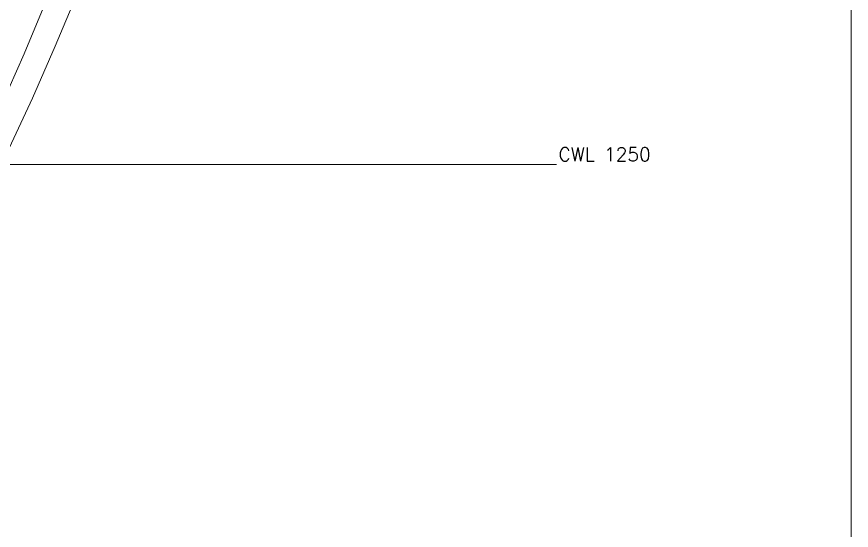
# Model space of a CAD drawing. Extents: x -3086 to 3308, y -97 to 4301.
# Drawn here: x 2586 to 3198, y 982 to 1359 of the extents above; entities that cross this region are included whole.
import ezdxf

# ---------------------------------------------------------------- set-up
doc = ezdxf.new("R2010")
doc.units = 0
doc.header["$LTSCALE"] = 3
doc.header["$MEASUREMENT"] = 0
doc.linetypes.add('CENTER', pattern=[50, 31.25, -6.25, 6.25, -6.25])
for name, color, linetype in [('22', 7, 'CONTINUOUS'), ('23', 7, 'CONTINUOUS'), ('CENTER', 1, 'CENTER'), ('P1', 1, 'CONTINUOUS'), ('P5', 3, 'CONTINUOUS')]:
    doc.layers.add(name, color=color, linetype=linetype)
doc.styles.get("Standard").update_dxf_attribs({"font": 'SIMPLEX'})

msp = doc.modelspace()

# ---------------------------------------------------------------- linework, layer by layer
at = {"layer": '22', "lineweight": 0, "elevation": -11450}
msp.add_lwpolyline([(2630.7, 1376.1), (2614.3, 1336.8), (2597.6, 1298.7), (2580.7, 1262)], dxfattribs=at)
at = {"layer": '23', "lineweight": 0, "elevation": -11050}
msp.add_lwpolyline([(2608.1, 1370.9), (2591.6, 1331.3), (2574.8, 1293)], dxfattribs=at)
at = {"layer": 'CENTER', "linetype": 'Continuous', "lineweight": 0}
msp.add_line((0, 1250), (2982.27, 1250), dxfattribs=at)
at = {"layer": 'P1', "lineweight": 0}
msp.add_line((3198.48, 845, -10650), (3198.48, 1705, -10650), dxfattribs=at)

# ---------------------------------------------------------------- texts
at = {"layer": 'P5', "lineweight": 0}
msp.add_text('CWL 1250', height=10, dxfattribs=at).set_placement((2983.59, 1252.43, -10650))

doc.saveas('drawing.dxf')
